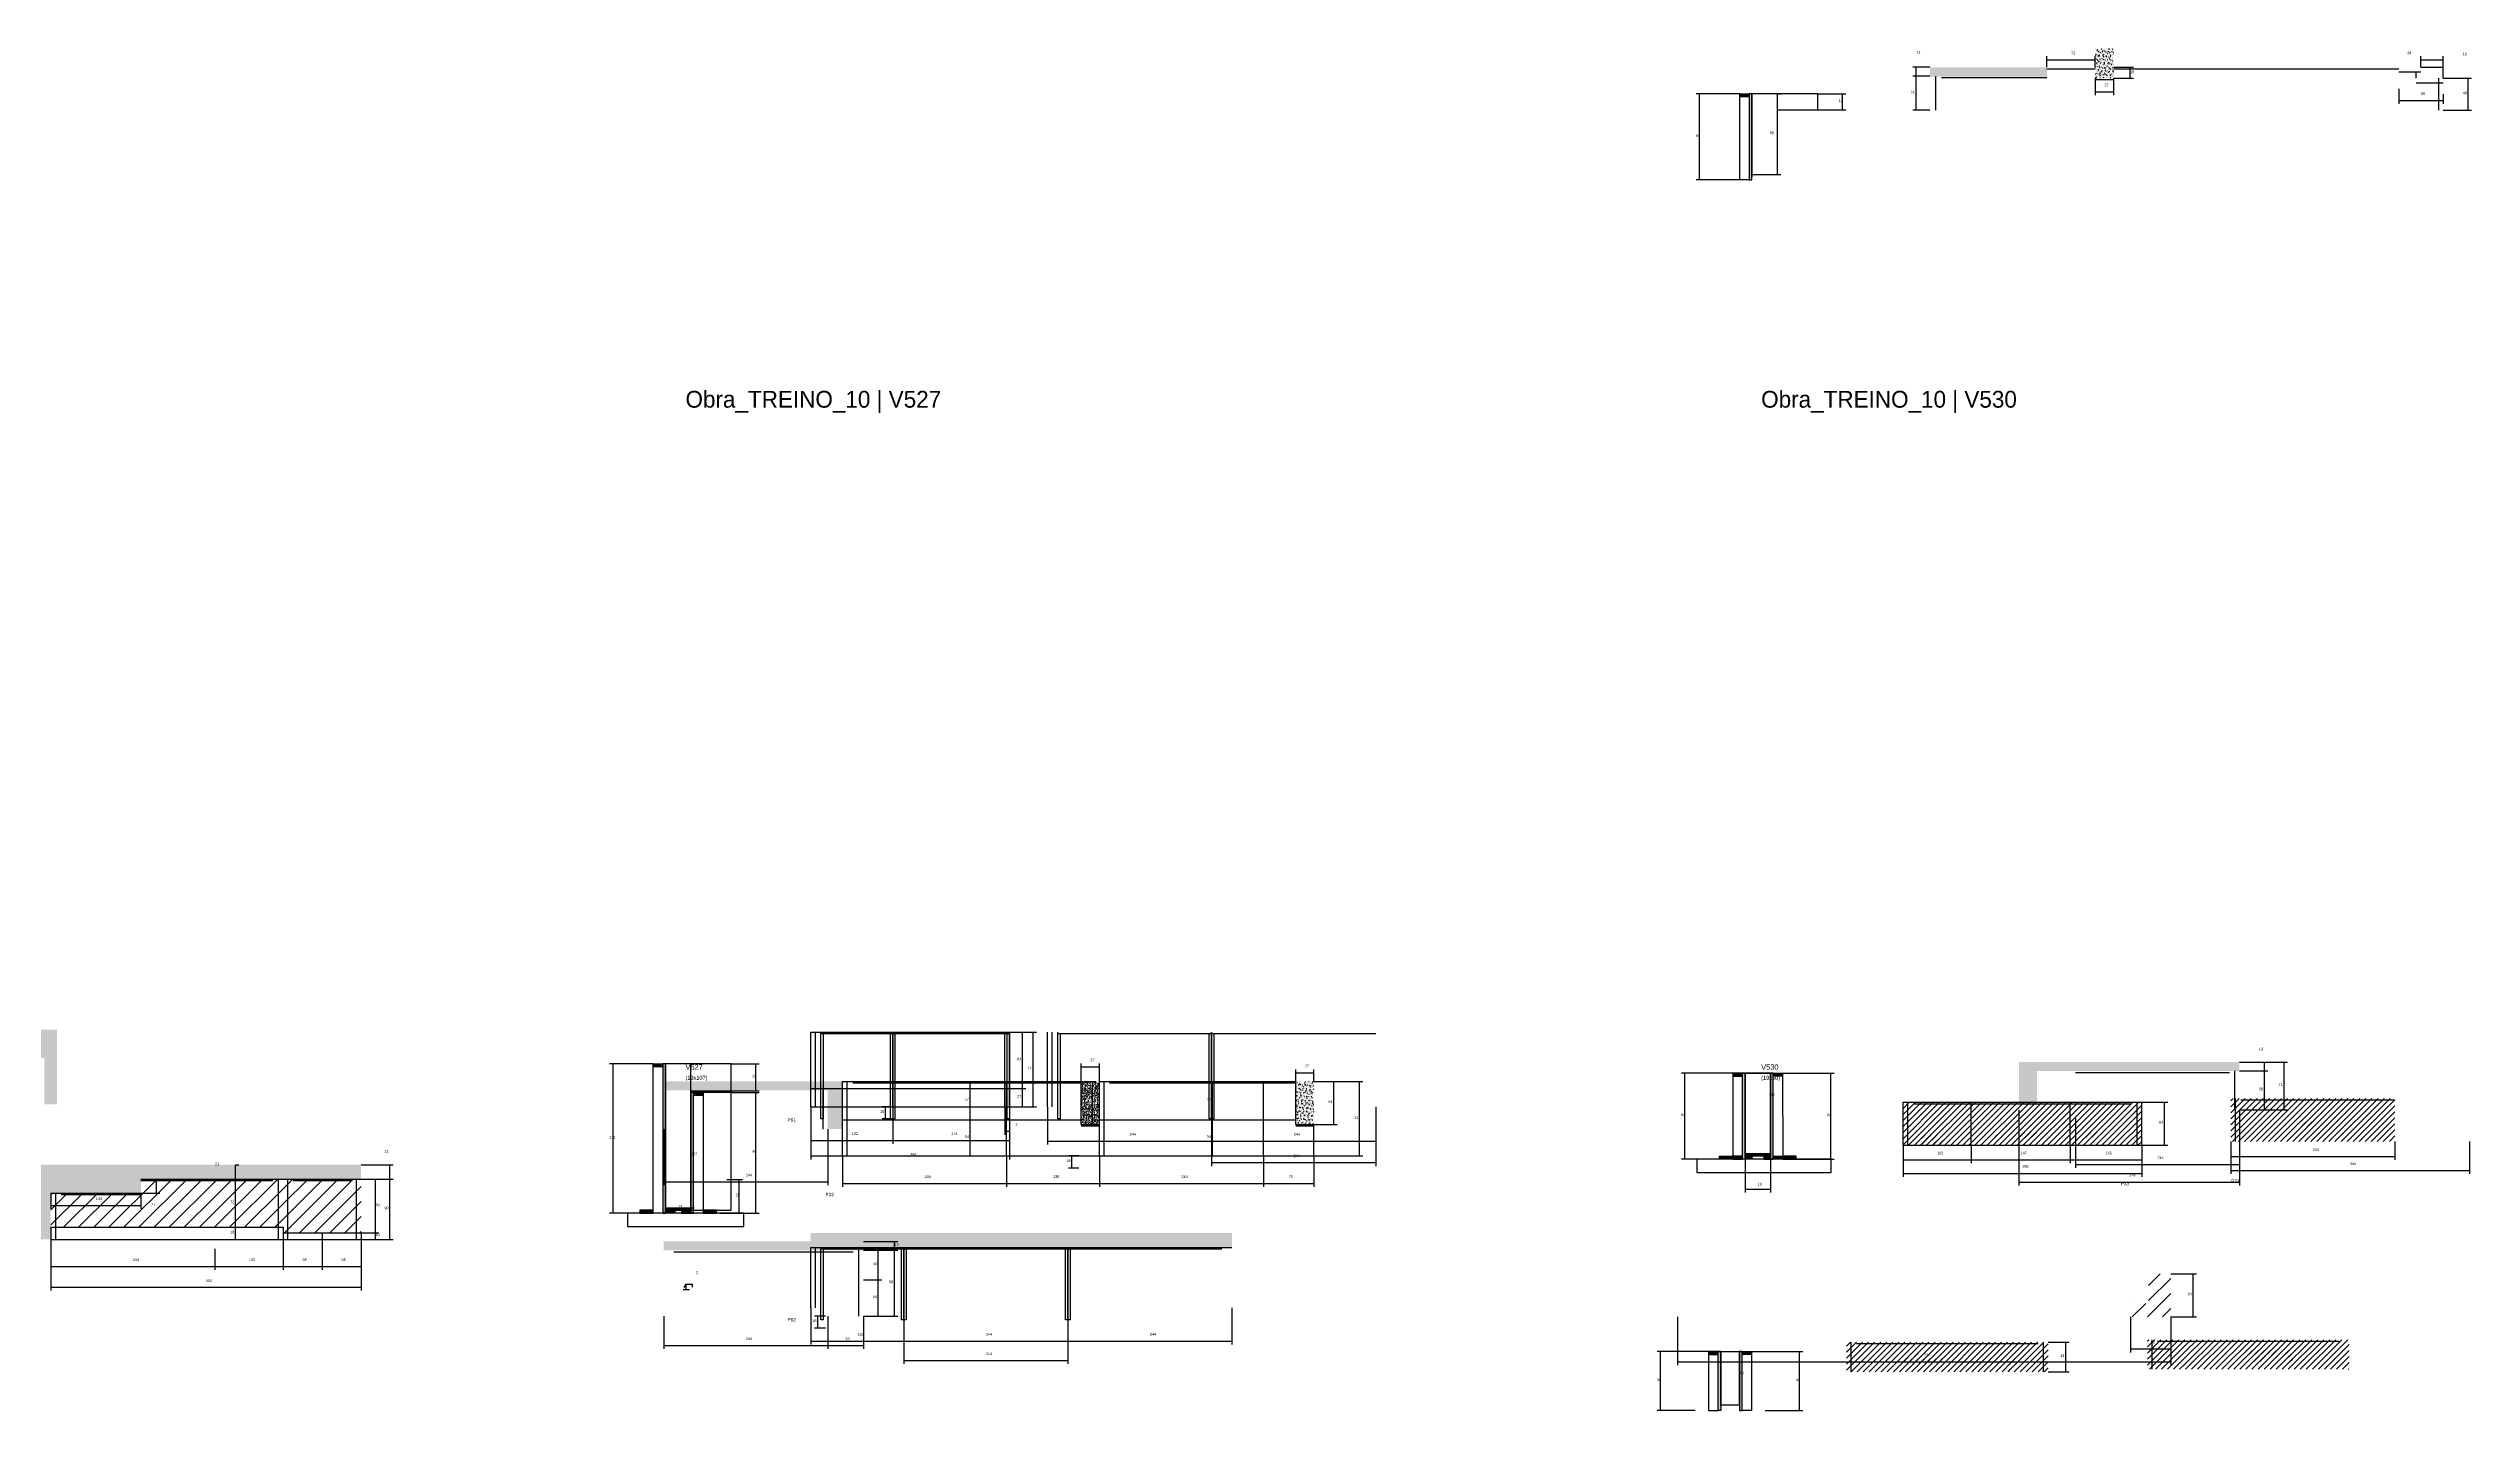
# Model space of a CAD drawing. Header units: metres. Extents: x -65046 to 21926, y -45195 to 1016.
# Drawn here: x 5452 to 9057, y -24702 to -22676 of the extents above; entities that cross this region are included whole.
import ezdxf

# ---------------------------------------------------------------- set-up
doc = ezdxf.new("R2010")
doc.units = ezdxf.units.M
for name, color, linetype in [('CONCRETO', 251, 'Continuous'), ('COTA', 241, 'Continuous'), ('Hachura', 253, 'Continuous'), ('LABEL_ID', 3, 'Continuous'), ('Madeira', 126, 'Continuous'), ('NOMENCLATURA', 7, 'Continuous'), ('Painéis', 200, 'Continuous'), ('SARR_2.2x7', 40, 'Continuous'), ('SARR_3.5x7', 81, 'Continuous'), ('Texto Seção', 7, 'Continuous')]:
    doc.layers.add(name, color=color, linetype=linetype)

msp = doc.modelspace()

# ---------------------------------------------------------------- hatches: boundary and pattern name
at = {"layer": 'COTA'}
h = msp.add_hatch(dxfattribs=at)
h.set_pattern_fill('AR-CONC', scale=0.03)
h.paths.add_polyline_path([(8425, -22703.6), (8251, -22703.6), (8251, -22717.6), (8425, -22717.6)])
h = msp.add_hatch(dxfattribs=at)
h.set_pattern_fill('AR-CONC', scale=0.03)
h.paths.add_polyline_path([(8524, -22675.6), (8497, -22675.6), (8497, -22675.6), (8497, -22703.6), (8497, -22703.6), (8497, -22719.6), (8497, -22719.6), (8524, -22719.6), (8524, -22719.6), (8524, -22703.6), (8524, -22703.6), (8524, -22675.6)])
h = msp.add_hatch(dxfattribs=at)
h.set_pattern_fill('AR-CONC', scale=0.03)
h.paths.add_polyline_path([(5465.4, -24135.4), (4726.4, -24135.4), (4726.4, -24135.4), (4726.4, -24156.6), (4726.4, -24156.6), (5312.4, -24156.6), (5312.4, -24156.6), (5312.4, -24177.4), (5312.4, -24177.4), (5446.4, -24177.4), (5446.4, -24177.4), (5446.4, -24246.4), (5446.4, -24246.4), (5465.4, -24246.4), (5465.4, -24246.4), (5465.4, -24135.4)])
h = msp.add_hatch(dxfattribs=at)
h.set_pattern_fill('AR-CONC', scale=0.03)
h.paths.add_polyline_path([(8410.4, -24196.8), (8711.4, -24196.8), (8711.4, -24183.6), (8383.4, -24183.6), (8383.4, -24247.6), (8410.4, -24247.6)])
h = msp.add_hatch(dxfattribs=at)
h.set_pattern_fill('AR-CONC', scale=0.03)
h.paths.add_polyline_path([(6633.7, -24212.3), (6367.6, -24212.3), (6367.6, -24225.5), (6611.6, -24225.5), (6611.6, -24283.3), (6633.7, -24283.3)])
h = msp.add_hatch(dxfattribs=at)
h.set_pattern_fill('AR-CONC', scale=0.03)
h.paths.add_polyline_path([(6988.7, -24276.3), (7015.7, -24276.3), (7015.7, -24212.3), (6988.7, -24212.3)])
h = msp.add_hatch(dxfattribs=at)
h.set_pattern_fill('AR-CONC', scale=0.03)
h.paths.add_polyline_path([(7010.9, -24241.9), (6990.3, -24241.9), (6990.3, -24241.9), (6990.3, -24219.5), (6990.3, -24219.5), (7010.9, -24219.5), (7010.9, -24219.5), (7010.9, -24241.9)])
h = msp.add_hatch(dxfattribs=at)
h.set_pattern_fill('AR-CONC', scale=0.03)
h.paths.add_polyline_path([(7334.7, -24212.3), (7307.7, -24212.3), (7307.7, -24276.3), (7334.7, -24276.3)])
h = msp.add_hatch(dxfattribs=at)
h.set_pattern_fill('AR-CONC', scale=0.03)
h.paths.add_polyline_path([(5455.9, -24378.4), (5589.9, -24378.4), (5589.9, -24357.6), (5801.4, -24357.6), (5917.4, -24357.6), (5917.4, -24336.4), (5801.4, -24336.4), (4845.3, -24336.4), (4711.3, -24336.4), (4711.3, -24378.4), (4845.3, -24378.4), (4845.3, -24357.6), (5199.3, -24357.6), (5199.3, -24357.6), (5287.3, -24357.6), (5287.3, -24378.4), (5421.3, -24378.4), (5421.3, -24447.4), (5455.9, -24447.4)])
h = msp.add_hatch(dxfattribs=at)
h.set_pattern_fill('AR-CONC', scale=0.03)
h.paths.add_polyline_path([(6367.6, -24450.4), (6367.6, -24463.6), (6664.6, -24463.6), (6664.6, -24450.4)])
h = msp.add_hatch(dxfattribs=at)
h.set_pattern_fill('AR-CONC', scale=0.03)
h.paths.add_polyline_path([(7212.7, -24459.3), (7212.7, -24438.1), (6586.4, -24438.1), (6586.4, -24459.3)])
at = {"layer": 'Hachura'}
h = msp.add_hatch(dxfattribs=at)
h.set_pattern_fill('ANSI31', scale=0.5)
h.paths.add_polyline_path([(7968.2, -22747.5), (7968.2, -22743.1), (7968.2, -22743.1), (7982.2, -22743.1), (7982.2, -22743.1), (7982.2, -22747.5), (7982.2, -22747.5), (7968.2, -22747.5)])
h = msp.add_hatch(color=8, dxfattribs=at)
h.dxf.hatch_style = 1
h.paths.add_polyline_path([(7986.2, -22743.1), (7982.2, -22743.1), (7982.2, -22743.1), (7982.2, -22871.1), (7982.2, -22871.1), (7986.2, -22871.1), (7986.2, -22871.1), (7986.2, -22743.1)])
h = msp.add_hatch(dxfattribs=at)
h.set_pattern_fill('ANSI31', scale=0.5)
h.paths.add_polyline_path([(6352.1, -24190.8), (6352.1, -24186.4), (6352.1, -24186.4), (6366.1, -24186.4), (6366.1, -24186.4), (6366.1, -24190.8), (6366.1, -24190.8), (6352.1, -24190.8)])
h = msp.add_hatch(color=8, dxfattribs=at)
h.dxf.hatch_style = 1
h.paths.add_polyline_path([(6370.1, -24186.4), (6366.1, -24186.4), (6366.1, -24186.4), (6366.1, -24408.4), (6366.1, -24408.4), (6370.1, -24408.4), (6370.1, -24408.4), (6370.1, -24186.4)])
h = msp.add_hatch(dxfattribs=at)
h.set_pattern_fill('ANSI31', scale=0.5)
h.paths.add_polyline_path([(7972, -24204.4), (7972, -24200), (7972, -24200), (7958, -24200), (7958, -24200), (7958, -24204.4), (7958, -24204.4), (7972, -24204.4)])
h = msp.add_hatch(color=8, dxfattribs=at)
h.dxf.hatch_style = 1
h.paths.add_polyline_path([(7972, -24200), (7976, -24200), (7976, -24200), (7976, -24328), (7976, -24328), (7972, -24328), (7972, -24328), (7972, -24200)])
h = msp.add_hatch(color=8, dxfattribs=at)
h.dxf.hatch_style = 1
h.paths.add_polyline_path([(8017.9, -24200), (8013.9, -24200), (8013.9, -24200), (8014, -24328), (8014, -24328), (8018, -24328), (8018, -24328), (8017.9, -24200)])
h = msp.add_hatch(dxfattribs=at)
h.set_pattern_fill('ANSI31', scale=0.5)
h.paths.add_polyline_path([(8017.9, -24204.4), (8017.9, -24200), (8017.9, -24200), (8031.9, -24200), (8031.9, -24200), (8031.9, -24204.4), (8031.9, -24204.4), (8017.9, -24204.4)])
h = msp.add_hatch(color=8, dxfattribs=at)
h.dxf.hatch_style = 1
h.paths.add_polyline_path([(6408.1, -24228.8), (6408.1, -24226.4), (6408.1, -24226.4), (6468.1, -24226.4), (6468.1, -24226.4), (6468.1, -24228.8), (6468.1, -24228.8), (6408.1, -24228.8)])
h = msp.add_hatch(color=8, dxfattribs=at)
h.dxf.hatch_style = 1
h.paths.add_polyline_path([(6412.1, -24228.8), (6408.1, -24228.8), (6408.1, -24228.8), (6408.1, -24408.4), (6408.1, -24408.4), (6412.1, -24408.4), (6412.1, -24408.4), (6412.1, -24228.8)])
h = msp.add_hatch(dxfattribs=at)
h.set_pattern_fill('ANSI31', scale=0.5)
h.paths.add_polyline_path([(6412.1, -24233.2), (6412.1, -24228.8), (6412.1, -24228.8), (6426.1, -24228.8), (6426.1, -24228.8), (6426.1, -24233.2), (6426.1, -24233.2), (6412.1, -24233.2)])
h = msp.add_hatch(dxfattribs=at)
h.set_pattern_fill('ANSI31', scale=2)
h.paths.add_polyline_path([(8211, -24243.3), (8211, -24307.3), (8312.5, -24307.3), (8312.5, -24243.3)])
h = msp.add_hatch(dxfattribs=at)
h.set_pattern_fill('ANSI31', scale=2)
h.paths.add_polyline_path([(8339.5, -24243.3), (8312.5, -24243.3), (8312.5, -24307.3), (8459.5, -24307.3), (8459.5, -24243.3), (8432.5, -24243.3), (8407, -24243.3)])
h = msp.add_hatch(dxfattribs=at)
h.set_pattern_fill('ANSI31', scale=2)
h.paths.add_polyline_path([(8566, -24243.3), (8459.5, -24243.3), (8459.5, -24307.3), (8566, -24307.3)])
h = msp.add_hatch(dxfattribs=at)
h.set_pattern_fill('ANSI31', scale=2)
h.paths.add_polyline_path([(8942.4, -24237.6), (8698.4, -24237.6), (8698.4, -24301.6), (8942.4, -24301.6)])
h = msp.add_hatch(dxfattribs=at)
h.set_pattern_fill('ANSI31', scale=2)
h.paths.add_polyline_path([(8348.7, -24303.9), (8348.7, -24287.7), (8348.7, -24287.7), (8416.7, -24287.7), (8416.7, -24287.7), (8416.7, -24303.9), (8416.7, -24303.9), (8348.7, -24303.9)])
h = msp.add_hatch(dxfattribs=at)
h.set_pattern_fill('ANSI31', scale=2)
h.paths.add_polyline_path([(8468.8, -24303.8), (8536.5, -24303.8), (8536.5, -24303.8), (8542, -24287.8), (8542, -24287.8), (8474.3, -24287.8), (8474.3, -24287.8), (8468.8, -24303.8)])
h = msp.add_hatch(dxfattribs=at)
h.set_pattern_fill('ANSI31', scale=2)
h.paths.add_polyline_path([(8794.1, -24279.9), (8794.1, -24263.8), (8794.1, -24263.8), (8862.6, -24263.8), (8862.6, -24263.8), (8862.6, -24279.9), (8862.6, -24279.9), (8794.1, -24279.9)])
h = msp.add_hatch(dxfattribs=at)
h.set_pattern_fill('ANSI31', scale=0.5)
h.paths.add_polyline_path([(7938, -24328), (7938, -24323.6), (7938, -24323.6), (7958, -24323.6), (7958, -24323.6), (7958, -24328), (7958, -24328), (7938, -24328)])
h = msp.add_hatch(dxfattribs=at)
h.set_pattern_fill('ANSI31', scale=0.5)
h.paths.add_polyline_path([(7972, -24328), (7972, -24323.6), (7972, -24323.6), (7958, -24323.6), (7958, -24323.6), (7958, -24328), (7958, -24328), (7972, -24328)])
h = msp.add_hatch(color=8, dxfattribs=at)
h.dxf.hatch_style = 1
h.paths.add_polyline_path([(7976, -24323.6), (7976, -24320), (7976, -24320), (8014, -24320), (8014, -24320), (8014, -24323.6), (8014, -24323.6), (7976, -24323.6)])
h = msp.add_hatch(dxfattribs=at)
h.set_pattern_fill('ANSI31', scale=0.5)
h.paths.add_polyline_path([(7976, -24328), (7976, -24323.6), (7976, -24323.6), (7986, -24323.6), (7986, -24323.6), (7986, -24328), (7986, -24328), (7976, -24328)])
h = msp.add_hatch(dxfattribs=at)
h.set_pattern_fill('ANSI31', scale=0.5)
h.paths.add_polyline_path([(8014, -24328), (8014, -24323.6), (8014, -24323.6), (8004, -24323.6), (8004, -24323.6), (8004, -24328), (8004, -24328), (8014, -24328)])
h = msp.add_hatch(dxfattribs=at)
h.set_pattern_fill('ANSI31', scale=0.5)
h.paths.add_polyline_path([(8018, -24328), (8018, -24323.6), (8018, -24323.6), (8032, -24323.6), (8032, -24323.6), (8032, -24328), (8032, -24328), (8018, -24328)])
h = msp.add_hatch(dxfattribs=at)
h.set_pattern_fill('ANSI31', scale=0.5)
h.paths.add_polyline_path([(8052, -24328), (8052, -24323.6), (8052, -24323.6), (8032, -24323.6), (8032, -24323.6), (8032, -24328), (8032, -24328), (8052, -24328)])
h = msp.add_hatch(dxfattribs=at)
h.set_pattern_fill('ANSI31', scale=2)
h.paths.add_polyline_path([(8238.4, -24308.4), (8238.4, -24292.2), (8238.4, -24292.2), (8306.5, -24292.2), (8306.5, -24292.2), (8306.5, -24308.4), (8306.5, -24308.4), (8238.4, -24308.4)])
h = msp.add_hatch(dxfattribs=at)
h.set_pattern_fill('ANSI31', scale=5)
h.paths.add_polyline_path([(5699.9, -24357.6), (5589.9, -24357.6), (5589.9, -24378.4), (5455.9, -24378.4), (5455.9, -24429.4), (5699.9, -24429.4)])
h = msp.add_hatch(dxfattribs=at)
h.set_pattern_fill('ANSI31', scale=5)
h.paths.add_polyline_path([(5801.4, -24429.4), (5801.4, -24357.6), (5699.9, -24357.6), (5699.9, -24429.4)])
h = msp.add_hatch(dxfattribs=at)
h.set_pattern_fill('ANSI31', scale=5)
h.paths.add_polyline_path([(5859.4, -24357.6), (5801.4, -24357.6), (5801.4, -24437.4), (5859.4, -24437.4)])
h = msp.add_hatch(dxfattribs=at)
h.set_pattern_fill('ANSI31', scale=5)
h.paths.add_polyline_path([(5917.4, -24437.4), (5917.4, -24357.6), (5859.4, -24357.6), (5859.4, -24437.4)])
h = msp.add_hatch(dxfattribs=at)
h.set_pattern_fill('ANSI31', scale=0.5)
h.paths.add_polyline_path([(6352.1, -24408.4), (6352.1, -24404), (6352.1, -24404), (6332.1, -24404), (6332.1, -24404), (6332.1, -24408.4), (6332.1, -24408.4), (6352.1, -24408.4)])
h = msp.add_hatch(color=8, dxfattribs=at)
h.dxf.hatch_style = 1
h.paths.add_polyline_path([(6370.1, -24404), (6370.1, -24400.4), (6370.1, -24400.4), (6408.1, -24400.4), (6408.1, -24400.4), (6408.1, -24404), (6408.1, -24404), (6370.1, -24404)])
h = msp.add_hatch(dxfattribs=at)
h.set_pattern_fill('ANSI31', scale=0.5)
h.paths.add_polyline_path([(6370.1, -24408.4), (6370.1, -24404), (6370.1, -24404), (6384.1, -24404), (6384.1, -24404), (6384.1, -24408.4), (6384.1, -24408.4), (6370.1, -24408.4)])
h = msp.add_hatch(dxfattribs=at)
h.set_pattern_fill('ANSI31', scale=0.5)
h.paths.add_polyline_path([(6408.1, -24408.4), (6408.1, -24404), (6408.1, -24404), (6394.1, -24404), (6394.1, -24404), (6394.1, -24408.4), (6394.1, -24408.4), (6408.1, -24408.4)])
h = msp.add_hatch(dxfattribs=at)
h.set_pattern_fill('ANSI31', scale=0.5)
h.paths.add_polyline_path([(6446.1, -24408.4), (6446.1, -24404), (6446.1, -24404), (6426.1, -24404), (6426.1, -24404), (6426.1, -24408.4), (6426.1, -24408.4), (6446.1, -24408.4)])
h = msp.add_hatch(dxfattribs=at)
h.set_pattern_fill('ANSI31', scale=5)
h.paths.add_polyline_path([(8609.3, -24562.7), (8609.3, -24498.7), (8576.3, -24498.7), (8576.3, -24542.7), (8549.3, -24542.7), (8549.3, -24562.7)])
h = msp.add_hatch(dxfattribs=at)
h.set_pattern_fill('ANSI31', scale=0.5)
h.paths.add_polyline_path([(7935.8, -24618.4), (7935.8, -24614), (7935.8, -24614), (7921.8, -24614), (7921.8, -24614), (7921.8, -24618.4), (7921.8, -24618.4), (7935.8, -24618.4)])
h = msp.add_hatch(color=8, dxfattribs=at)
h.dxf.hatch_style = 1
h.paths.add_polyline_path([(7935.8, -24614), (7939.8, -24614), (7939.8, -24614), (7939.8, -24702), (7939.8, -24702), (7935.8, -24702), (7935.8, -24702), (7935.8, -24614)])
h = msp.add_hatch(color=8, dxfattribs=at)
h.dxf.hatch_style = 1
h.paths.add_polyline_path([(7971.7, -24614), (7967.7, -24614), (7967.7, -24614), (7967.8, -24702), (7967.8, -24702), (7971.8, -24702), (7971.8, -24702), (7971.7, -24614)])
h = msp.add_hatch(dxfattribs=at)
h.set_pattern_fill('ANSI31', scale=0.5)
h.paths.add_polyline_path([(7971.7, -24618.4), (7971.7, -24614), (7971.7, -24614), (7985.7, -24614), (7985.7, -24614), (7985.7, -24618.4), (7985.7, -24618.4), (7971.7, -24618.4)])
h = msp.add_hatch(dxfattribs=at)
h.set_pattern_fill('ANSI31', scale=2)
h.paths.add_polyline_path([(8370.8, -24644.2), (8370.8, -24600.2), (8126.8, -24600.2), (8126.8, -24644.2)])
h = msp.add_hatch(dxfattribs=at)
h.set_pattern_fill('ANSI31', scale=2)
h.paths.add_polyline_path([(8426.8, -24644.2), (8426.8, -24600.2), (8370.8, -24600.2), (8370.8, -24644.2)])
h = msp.add_hatch(dxfattribs=at)
h.set_pattern_fill('ANSI31', scale=2)
h.paths.add_polyline_path([(8574.6, -24596.6), (8574.6, -24640.6), (8630.6, -24640.6), (8630.6, -24596.6)])
h = msp.add_hatch(dxfattribs=at)
h.set_pattern_fill('ANSI31', scale=2)
h.paths.add_polyline_path([(8874.6, -24640.6), (8874.6, -24596.6), (8630.6, -24596.6), (8630.6, -24640.6)])
h = msp.add_hatch(dxfattribs=at)
h.set_pattern_fill('ANSI31', scale=2)
h.paths.add_polyline_path([(8721.6, -24629.1), (8721.6, -24612.9), (8721.6, -24612.9), (8790.1, -24612.9), (8790.1, -24612.9), (8790.1, -24629.1), (8790.1, -24629.1), (8721.6, -24629.1)])
h = msp.add_hatch(dxfattribs=at)
h.set_pattern_fill('ANSI31', scale=2)
h.paths.add_polyline_path([(8211.2, -24632.7), (8211.2, -24616.5), (8211.2, -24616.5), (8279.8, -24616.5), (8279.8, -24616.5), (8279.8, -24632.7), (8279.8, -24632.7), (8211.2, -24632.7)])

# ---------------------------------------------------------------- linework, layer by layer
at = {"layer": 'CONCRETO'}
for points in [[(8024.2, -22767.1), (8084.2, -22767.1), (8084.2, -22743.1), (8024.2, -22743.1), (8024.2, -22743.1), (7986.2, -22743.1), (7986.2, -22866.7), (7986.2, -22866.7), (7986.2, -22863.1), (8024.2, -22863.1)], [(6408.1, -24226.4), (6468.1, -24226.4), (6468.1, -24186.4), (6408.1, -24186.4), (6408.1, -24186.4), (6370.1, -24186.4), (6370.1, -24404), (6370.1, -24404), (6370.1, -24400.4), (6408.1, -24400.4)], [(6370.1, -24404), (6468.1, -24404), (6468.1, -24186.4), (6370.1, -24186.4)], [(7976, -24200), (7976, -24200), (7976, -24200), (7976, -24200), (8014, -24200), (8014, -24200), (8014, -24200), (8014, -24320), (7976, -24320), (7976, -24200)], [(7976, -24320), (8014, -24320), (8014, -24200), (7976, -24200)], [(7939.8, -24614), (7967.8, -24614), (7967.8, -24694), (7939.8, -24694), (7939.8, -24614)]]:
    msp.add_lwpolyline(points, close=True, dxfattribs=at)
at = {"layer": 'COTA'}
for p, q in [((8251, -22703.6), (8225.6, -22703.6)), ((8230.6, -22716.8), (8230.6, -22703.6)), ((8425, -22703.6), (8425, -22687.3)), ((8425, -22692.3), (8497, -22692.3)), ((8497, -22703.6), (8497, -22687.3)), ((8524, -22703.6), (8553.8, -22703.6)), ((8548.8, -22719.6), (8548.8, -22703.6)), ((8981, -22703.6), (8981, -22687.3)), ((8981, -22692.3), (9014.5, -22692.3)), ((8981, -22703.6), (8981, -22698.6)), ((8981, -22703.6), (9014.5, -22703.6)), ((9014.5, -22719.8), (9014.5, -22687.3)), ((9014.5, -22719.8), (9014.5, -22698.6)), ((8251, -22716.8), (8225.6, -22716.8)), ((8251, -22716.8), (8225.6, -22716.8)), ((8230.6, -22767.6), (8230.6, -22716.8)), ((8497, -22719.6), (8497, -22745)), ((8497, -22740), (8524, -22740)), ((8524, -22719.6), (8524, -22745)), ((8524, -22719.6), (8553.8, -22719.6)), ((8948.5, -22735.6), (8948.5, -22758)), ((9014.5, -22719.8), (9056.6, -22719.8)), ((9051.6, -22767.6), (9051.6, -22719.8)), ((7968.2, -22743.1), (7903.2, -22743.1)), ((7908.2, -22871.1), (7908.2, -22743.1)), ((8024.2, -22863.1), (8024.2, -22743.1)), ((8024.2, -22743.1), (8029.2, -22743.1)), ((8084.2, -22743.1), (8125.9, -22743.1)), ((8084.2, -22767.1), (8125.9, -22767.1)), ((8120.9, -22767.1), (8120.9, -22743.1)), ((8251, -22767.6), (8225.6, -22767.6)), ((8948.5, -22753), (9014.5, -22753)), ((9014.5, -22743.7), (9014.5, -22758)), ((9014.5, -22767.6), (9056.6, -22767.6)), ((7968.2, -22871.1), (7903.2, -22871.1)), ((8024.2, -22863.1), (8029.2, -22863.1)), ((6881.9, -24139.1), (6921.9, -24139.1)), ((6881.9, -24139.1), (6906.3, -24139.1)), ((6901.3, -24223.1), (6901.3, -24139.1)), ((6916.9, -24250.1), (6916.9, -24139.1)), ((6352.1, -24186.4), (6287.2, -24186.4)), ((6292.2, -24408.4), (6292.2, -24186.4)), ((6408.1, -24400.4), (6408.1, -24186.4)), ((6408.1, -24186.4), (6413.1, -24186.4)), ((6468.1, -24186.4), (6509.8, -24186.4)), ((6504.8, -24226.4), (6504.8, -24186.4)), ((6808.3, -24212.3), (6828.3, -24212.3)), ((6823.3, -24269.3), (6823.3, -24212.3)), ((6988.7, -24212.3), (6988.7, -24185.5)), ((6988.7, -24190.5), (7015.7, -24190.5)), ((6988.7, -24212.3), (7010.4, -24212.3)), ((7005.4, -24276.3), (7005.4, -24212.3)), ((7015.7, -24212.3), (7015.7, -24185.5)), ((7161.7, -24212.3), (7188.9, -24212.3)), ((7183.9, -24269.3), (7183.9, -24212.3)), ((7307.7, -24212.3), (7307.7, -24194.6)), ((7307.7, -24199.6), (7334.7, -24199.6)), ((7334.7, -24212.3), (7334.7, -24194.6)), ((7334.7, -24212.3), (7407.4, -24212.3)), ((7334.7, -24212.3), (7369.3, -24212.3)), ((7364.3, -24276.3), (7364.3, -24212.3)), ((7402.4, -24323.3), (7402.4, -24212.3)), ((7976, -24200), (7881.3, -24200)), ((7886.3, -24328), (7886.3, -24200)), ((8013.9, -24320), (8013.9, -24200)), ((8013.9, -24200), (8018.9, -24200)), ((8031.9, -24200), (8108.4, -24200)), ((8103.4, -24328), (8103.4, -24200)), ((6468.1, -24226.4), (6509.8, -24226.4)), ((6468.1, -24228.8), (6509.8, -24228.8)), ((6504.8, -24408.4), (6504.8, -24228.8)), ((6586.4, -24250.1), (6586.4, -24328.3)), ((6586.4, -24250.1), (6586.4, -24305.1)), ((6704.9, -24250.1), (6692.4, -24250.1)), ((6697.4, -24268.1), (6697.4, -24250.1)), ((6708.4, -24250.1), (6708.4, -24305.1)), ((6708.4, -24250.1), (6708.4, -24305.1)), ((6874.9, -24250.1), (6874.9, -24291.6)), ((6881.9, -24223.1), (6906.3, -24223.1)), ((6881.9, -24223.1), (6906.3, -24223.1)), ((6881.9, -24250.1), (6921.9, -24250.1)), ((6881.9, -24250.1), (6881.9, -24328.3)), ((6881.9, -24250.1), (6881.9, -24305.1)), ((6881.9, -24250.1), (6881.9, -24291.6)), ((6881.9, -24250.1), (6906.3, -24250.1)), ((6901.3, -24250.1), (6901.3, -24223.1)), ((6938.6, -24250.1), (6938.6, -24306.1)), ((7182.6, -24250.1), (7182.6, -24306.1)), ((7182.6, -24250.1), (7182.6, -24306.1)), ((7182.6, -24250.1), (7182.6, -24338.2)), ((7426.6, -24250.1), (7426.6, -24306.1)), ((7426.6, -24250.1), (7426.6, -24338.2)), ((8383.4, -24254.6), (8383.4, -24367)), ((8566, -24243.3), (8605, -24243.3)), ((8600, -24307.3), (8600, -24243.3)), ((8711.4, -24254.6), (8711.4, -24367)), ((8711.4, -24254.6), (8711.4, -24341.1)), ((6367.6, -24283.3), (6367.6, -24366.5)), ((6611.6, -24283.3), (6611.6, -24366.5)), ((6704.9, -24268.1), (6692.4, -24268.1)), ((6811.2, -24269.3), (6828.3, -24269.3)), ((6811.2, -24269.3), (6828.3, -24269.3)), ((6823.3, -24323.3), (6823.3, -24269.3)), ((6874.9, -24286.6), (6881.9, -24286.6)), ((6988.7, -24276.3), (7010.4, -24276.3)), ((7161.7, -24269.3), (7188.9, -24269.3)), ((7168.9, -24269.3), (7188.9, -24269.3)), ((7183.9, -24323.3), (7183.9, -24269.3)), ((7334.7, -24276.3), (7369.3, -24276.3)), ((8467.4, -24267.6), (8467.4, -24341.1)), ((6586.4, -24300.1), (6708.4, -24300.1)), ((6586.4, -24323.3), (6881.9, -24323.3)), ((6633.7, -24323.3), (6633.7, -24369)), ((6708.4, -24300.1), (6881.9, -24300.1)), ((6811.2, -24323.3), (6828.3, -24323.3)), ((6877.7, -24323.3), (6877.7, -24369)), ((6877.7, -24323.3), (6877.7, -24369)), ((6938.6, -24301.1), (7182.6, -24301.1)), ((6985.2, -24323.3), (6969.7, -24323.3)), ((6974.7, -24341.3), (6974.7, -24323.3)), ((7015.7, -24323.3), (7015.7, -24369)), ((7015.7, -24323.3), (7015.7, -24369)), ((7161.7, -24323.3), (7188.9, -24323.3)), ((7182.6, -24301.1), (7426.6, -24301.1)), ((7259.7, -24323.3), (7259.7, -24369)), ((7259.7, -24323.3), (7259.7, -24369)), ((7334.7, -24323.3), (7334.7, -24369)), ((7334.7, -24323.3), (7407.4, -24323.3)), ((7976, -24323.6), (7976, -24377.7)), ((8014, -24320), (8008.9, -24320)), ((8014, -24323.6), (8014, -24377.7)), ((8211, -24307.3), (8211, -24333.8)), ((8211, -24307.3), (8211, -24354.1)), ((8312.5, -24307.3), (8312.5, -24333.8)), ((8312.5, -24307.3), (8312.5, -24333.8)), ((8459.5, -24307.3), (8459.5, -24333.8)), ((8459.5, -24307.3), (8459.5, -24333.8)), ((8566, -24307.3), (8605, -24307.3)), ((8566, -24307.3), (8566, -24333.8)), ((8566, -24307.3), (8566, -24354.1)), ((8698.4, -24301.6), (8698.4, -24328.9)), ((8698.4, -24301.6), (8698.4, -24349.7)), ((8698.4, -24323.9), (8942.4, -24323.9)), ((8942.4, -24301.6), (8942.4, -24328.9)), ((9053.4, -24301.6), (9053.4, -24349.7)), ((5589.9, -24357.6), (5618.2, -24357.6)), ((5613.2, -24378.4), (5613.2, -24357.6)), ((5730.8, -24357.6), (5730.8, -24336.4)), ((5730.8, -24336.4), (5735.8, -24336.4)), ((5730.8, -24429.4), (5730.8, -24357.6)), ((5730.8, -24357.6), (5735.8, -24357.6)), ((5730.8, -24357.6), (5735.8, -24357.6)), ((5917.4, -24336.4), (5965.4, -24336.4)), ((5917.4, -24357.6), (5944, -24357.6)), ((5917.4, -24357.6), (5965.4, -24357.6)), ((5917.4, -24357.6), (5965.4, -24357.6)), ((5939, -24437.4), (5939, -24357.6)), ((5960.4, -24357.6), (5960.4, -24336.4)), ((5960.4, -24447.4), (5960.4, -24357.6)), ((6367.6, -24361.5), (6611.6, -24361.5)), ((6461.4, -24358.4), (6485, -24358.4)), ((6480, -24408.4), (6480, -24358.4)), ((6633.7, -24364), (6877.7, -24364)), ((6877.7, -24364), (7015.7, -24364)), ((6985.2, -24341.3), (6969.7, -24341.3)), ((7015.7, -24364), (7259.7, -24364)), ((7182.6, -24333.2), (7426.6, -24333.2)), ((7259.7, -24364), (7334.7, -24364)), ((7938, -24328), (7881.3, -24328)), ((8052, -24328), (8108.4, -24328)), ((8211, -24328.8), (8312.5, -24328.8)), ((8211, -24349.1), (8566, -24349.1)), ((8312.5, -24328.8), (8459.5, -24328.8)), ((8383.4, -24362), (8711.4, -24362)), ((8459.5, -24328.8), (8566, -24328.8)), ((8467.4, -24336.1), (8711.4, -24336.1)), ((8698.4, -24344.7), (9053.4, -24344.7)), ((5455.9, -24378.4), (5455.9, -24402)), ((5455.9, -24397), (5589.9, -24397)), ((5589.9, -24378.4), (5589.9, -24402)), ((5589.9, -24378.4), (5618.2, -24378.4)), ((6370.1, -24408.4), (6370.1, -24395.4)), ((6408.1, -24408.4), (6408.1, -24395.4)), ((7976, -24372.7), (8014, -24372.7)), ((5455.9, -24429.4), (5455.9, -24492.6)), ((5699.9, -24429.4), (5735.8, -24429.4)), ((5699.9, -24429.4), (5735.8, -24429.4)), ((5730.8, -24447.4), (5730.8, -24429.4)), ((5801.4, -24429.4), (5801.4, -24492.6)), ((6352.1, -24408.4), (6287.2, -24408.4)), ((6370.1, -24400.4), (6408.1, -24400.4)), ((6408.1, -24400.4), (6413.1, -24400.4)), ((6450.5, -24408.4), (6509.8, -24408.4)), ((6461.4, -24408.4), (6485, -24408.4)), ((5455.9, -24447.4), (5455.9, -24523.2)), ((5699.9, -24447.4), (5735.8, -24447.4)), ((5699.9, -24461.4), (5699.9, -24492.6)), ((5699.9, -24461.4), (5699.9, -24492.6)), ((5801.4, -24437.4), (5801.4, -24492.5)), ((5859.4, -24437.4), (5859.4, -24492.5)), ((5859.4, -24437.4), (5859.4, -24492.5)), ((5917.4, -24437.4), (5944, -24437.4)), ((5917.4, -24437.4), (5917.4, -24492.5)), ((5917.4, -24437.4), (5944, -24437.4)), ((5917.4, -24447.4), (5944, -24447.4)), ((5917.4, -24447.4), (5965.4, -24447.4)), ((5917.4, -24447.4), (5917.4, -24523.2)), ((5939, -24447.4), (5939, -24437.4)), ((6664.6, -24450.4), (6716, -24450.4)), ((6664.6, -24463.6), (6716, -24463.6)), ((6664.6, -24463.6), (6716, -24463.6)), ((6664.6, -24463.6), (6691.8, -24463.6)), ((6686.8, -24507.4), (6686.8, -24463.6)), ((6711, -24463.6), (6711, -24450.4)), ((6711, -24561.4), (6711, -24463.6)), ((5455.9, -24487.6), (5699.9, -24487.6)), ((5699.9, -24487.6), (5801.4, -24487.6)), ((5801.4, -24487.5), (5859.4, -24487.5)), ((5859.4, -24487.5), (5917.4, -24487.5)), ((6664.6, -24507.4), (6691.8, -24507.4)), ((6664.6, -24507.4), (6691.8, -24507.4)), ((6686.8, -24561.4), (6686.8, -24507.4)), ((8609.3, -24498.7), (8647.5, -24498.7)), ((8642.5, -24562.7), (8642.5, -24498.7)), ((5455.9, -24518.2), (5917.4, -24518.2)), ((6396.4, -24522), (6406.1, -24522)), ((6401.1, -24522), (6401.1, -24514)), ((6401.1, -24514), (6406.1, -24514)), ((6367.6, -24561.4), (6367.6, -24610.1)), ((6586.4, -24549.1), (6586.4, -24603.7)), ((6608.1, -24561.4), (6591.8, -24561.4)), ((6608.1, -24579.4), (6591.8, -24579.4)), ((6596.8, -24579.4), (6596.8, -24561.4)), ((6611.6, -24561.4), (6611.6, -24610.1)), ((6611.6, -24561.4), (6611.6, -24610.1)), ((6664.6, -24561.4), (6664.6, -24610.1)), ((6664.6, -24561.4), (6716, -24561.4)), ((6664.6, -24561.4), (6691.8, -24561.4)), ((6724.7, -24549.1), (6724.7, -24603.7)), ((6724.7, -24549.1), (6724.7, -24603.7)), ((6724.7, -24549.1), (6724.7, -24632.4)), ((6968.7, -24549.1), (6968.7, -24603.7)), ((6968.7, -24549.1), (6968.7, -24603.7)), ((6968.7, -24549.1), (6968.7, -24632.4)), ((7212.7, -24549.1), (7212.7, -24603.7)), ((7875.3, -24562.7), (7875.3, -24634.5)), ((8549.3, -24562.7), (8549.3, -24615.4)), ((8609.3, -24562.7), (8647.5, -24562.7)), ((8609.3, -24562.7), (8609.3, -24634.5)), ((8609.3, -24562.7), (8609.3, -24615.4)), ((6367.6, -24605.1), (6611.6, -24605.1)), ((6586.4, -24598.7), (6724.7, -24598.7)), ((6611.6, -24605.1), (6664.6, -24605.1)), ((6724.7, -24598.7), (6968.7, -24598.7)), ((6968.7, -24598.7), (7212.7, -24598.7)), ((7939.8, -24614), (7845.1, -24614)), ((7850.1, -24702), (7850.1, -24614)), ((7967.7, -24694), (7967.7, -24614)), ((7967.7, -24614), (7972.7, -24614)), ((7985.7, -24614), (8062.2, -24614)), ((8057.2, -24702), (8057.2, -24614)), ((8426.8, -24600.2), (8458, -24600.2)), ((8453, -24644.2), (8453, -24600.2)), ((8549.3, -24610.4), (8609.3, -24610.4)), ((6724.7, -24627.4), (6968.7, -24627.4)), ((7875.3, -24629.5), (8609.3, -24629.5)), ((8426.8, -24644.2), (8458, -24644.2)), ((7901.8, -24702), (7845.1, -24702)), ((7967.8, -24694), (7962.7, -24694)), ((8005.8, -24702), (8062.2, -24702))]:
    msp.add_line(p, q, dxfattribs=at)
at = {"layer": 'Madeira'}
for points in [[(7968.2, -22747.5), (7968.2, -22743.1), (7982.2, -22743.1), (7982.2, -22747.5)], [(7968.2, -22743.1), (7982.2, -22743.1), (7982.2, -22871.1), (7968.2, -22871.1)], [(6352.1, -24190.8), (6352.1, -24186.4), (6366.1, -24186.4), (6366.1, -24190.8)], [(6352.1, -24186.4), (6366.1, -24186.4), (6366.1, -24408.4), (6352.1, -24408.4)], [(7972, -24204.4), (7972, -24200), (7958, -24200), (7958, -24204.4)], [(7972, -24200), (7958, -24200), (7958, -24328), (7972, -24328)], [(8017.9, -24204.4), (8017.9, -24200), (8031.9, -24200), (8031.9, -24204.4)], [(8017.9, -24200), (8031.9, -24200), (8032, -24328), (8018, -24328)], [(6412.1, -24233.2), (6412.1, -24228.8), (6426.1, -24228.8), (6426.1, -24233.2)], [(6412.1, -24228.8), (6426.1, -24228.8), (6426.1, -24408.4), (6412.1, -24408.4)], [(7938, -24328), (7938, -24323.6), (7958, -24323.6), (7958, -24328)], [(7972, -24328), (7972, -24323.6), (7958, -24323.6), (7958, -24328)], [(7976, -24328), (7976, -24323.6), (7986, -24323.6), (7986, -24328)], [(8014, -24328), (8014, -24323.6), (8004, -24323.6), (8004, -24328)], [(8018, -24328), (8018, -24323.6), (8032, -24323.6), (8032, -24328)], [(8052, -24328), (8052, -24323.6), (8032, -24323.6), (8032, -24328)], [(7904.5, -24348), (8104.1, -24348), (8104.1, -24328), (7904.5, -24328)], [(6313.8, -24428.4), (6486.7, -24428.4), (6486.7, -24408.4), (6313.8, -24408.4)], [(6352.1, -24408.4), (6352.1, -24404), (6332.1, -24404), (6332.1, -24408.4)], [(6370.1, -24408.4), (6370.1, -24404), (6384.1, -24404), (6384.1, -24408.4)], [(6408.1, -24408.4), (6408.1, -24404), (6394.1, -24404), (6394.1, -24408.4)], [(6446.1, -24408.4), (6446.1, -24404), (6426.1, -24404), (6426.1, -24408.4)], [(7935.8, -24618.4), (7935.8, -24614), (7921.8, -24614), (7921.8, -24618.4)], [(7935.8, -24614), (7921.8, -24614), (7921.8, -24702), (7935.8, -24702)], [(7971.7, -24618.4), (7971.7, -24614), (7985.7, -24614), (7985.7, -24618.4)], [(7971.7, -24614), (7985.7, -24614), (7985.8, -24702), (7971.8, -24702)]]:
    msp.add_lwpolyline(points, close=True, dxfattribs=at)
at = {"layer": 'Painéis'}
for p, q in [((6586.4, -24139.1), (6881.9, -24139.1)), ((6586.4, -24250.1), (6586.4, -24139.1)), ((6708.4, -24250.1), (6708.4, -24139.1)), ((6881.9, -24250.1), (6881.9, -24139.1)), ((6938.6, -24250.1), (6938.6, -24139.1)), ((7182.6, -24250.1), (7182.6, -24139.1)), ((6633.7, -24212.3), (6988.7, -24212.3)), ((6633.7, -24323.3), (6633.7, -24212.3)), ((6877.7, -24323.3), (6877.7, -24212.3)), ((6988.7, -24276.3), (6988.7, -24212.3)), ((7015.7, -24212.3), (7307.7, -24212.3)), ((7015.7, -24323.3), (7015.7, -24212.3)), ((7259.7, -24323.3), (7259.7, -24212.3)), ((7307.7, -24276.3), (7307.7, -24212.3)), ((7976, -24328), (7976, -24200)), ((8013.9, -24328), (8013.9, -24200)), ((6408.1, -24226.4), (6468.1, -24226.4)), ((6586.4, -24223.1), (6881.9, -24223.1)), ((6586.4, -24250.1), (6881.9, -24250.1)), ((8211, -24243.3), (8312.5, -24243.3)), ((8211, -24307.3), (8211, -24243.3)), ((8312.5, -24243.3), (8339.5, -24243.3)), ((8312.5, -24307.3), (8312.5, -24243.3)), ((8339.5, -24243.3), (8407, -24243.3)), ((8407, -24243.3), (8432.5, -24243.3)), ((8432.5, -24243.3), (8459.5, -24243.3)), ((8459.5, -24243.3), (8566, -24243.3)), ((8459.5, -24307.3), (8459.5, -24243.3)), ((8566, -24307.3), (8566, -24243.3)), ((6633.7, -24269.3), (6988.7, -24269.3)), ((6988.7, -24276.3), (7015.7, -24276.3)), ((7015.7, -24269.3), (7307.7, -24269.3)), ((7307.7, -24276.3), (7334.7, -24276.3)), ((7334.7, -24323.3), (7334.7, -24276.3)), ((6633.7, -24323.3), (7334.7, -24323.3)), ((7976, -24320), (8014, -24320)), ((7976, -24323.6), (7976, -24320)), ((8014, -24323.6), (8014, -24320)), ((8211, -24307.3), (8566, -24307.3)), ((5589.9, -24357.6), (5801.4, -24357.6)), ((5801.4, -24357.6), (5917.4, -24357.6)), ((5455.9, -24378.4), (5589.9, -24378.4)), ((5455.9, -24429.4), (5801.4, -24429.4)), ((6370.1, -24400.4), (6408.1, -24400.4)), ((5455.9, -24447.4), (5801.4, -24447.4)), ((5801.4, -24437.4), (5917.4, -24437.4)), ((5801.4, -24447.4), (5917.4, -24447.4)), ((6586.4, -24459.3), (7212.7, -24459.3)), ((6586.4, -24549.1), (6586.4, -24459.3)), ((6724.7, -24549.1), (6724.7, -24459.3)), ((6968.7, -24549.1), (6968.7, -24459.3))]:
    msp.add_line(p, q, dxfattribs=at)
for points in [[(7986.2, -22743.1), (7982.2, -22743.1), (7982.2, -22871.1), (7986.2, -22871.1)], [(6370.1, -24186.4), (6366.1, -24186.4), (6366.1, -24408.4), (6370.1, -24408.4)], [(7972, -24200), (7976, -24200), (7976, -24328), (7972, -24328)], [(8017.9, -24200), (8013.9, -24200), (8014, -24328), (8018, -24328)], [(6408.1, -24228.8), (6408.1, -24226.4), (6468.1, -24226.4), (6468.1, -24228.8)], [(6412.1, -24228.8), (6408.1, -24228.8), (6408.1, -24408.4), (6412.1, -24408.4)], [(7976, -24323.6), (7976, -24320), (8014, -24320), (8014, -24323.6)], [(6370.1, -24404), (6370.1, -24400.4), (6408.1, -24400.4), (6408.1, -24404)], [(7935.8, -24614), (7939.8, -24614), (7939.8, -24702), (7935.8, -24702)], [(7971.7, -24614), (7967.7, -24614), (7967.8, -24702), (7971.8, -24702)]]:
    msp.add_lwpolyline(points, close=True, dxfattribs=at)
at = {"layer": 'SARR_2.2x7'}
for p, q in [((8425, -22705.8), (8497, -22705.8)), ((8524, -22705.8), (8770.5, -22705.8)), ((8770.5, -22705.8), (8948.5, -22705.8)), ((8260, -22767.6), (8260, -22716.8)), ((8268, -22719), (8425, -22719)), ((8497, -22721.9), (8524, -22721.9)), ((8948.5, -22710.6), (8981, -22710.6)), ((8974, -22719.8), (8974, -22710.6)), ((8974, -22726.8), (9014.5, -22726.8)), ((9008, -22767.6), (9008, -22719.8)), ((6593.4, -24250.1), (6593.4, -24139.1)), ((6601.4, -24141.3), (6708.4, -24141.3)), ((6708.4, -24141.3), (6881.9, -24141.3)), ((6874.9, -24250.1), (6874.9, -24139.1)), ((6945.6, -24250.1), (6945.6, -24139.1)), ((6953.6, -24141.3), (7182.6, -24141.3)), ((7182.6, -24141.3), (7426.6, -24141.3)), ((6601.4, -24210.1), (6601.4, -24203.1)), ((6640.7, -24323.3), (6640.7, -24212.3)), ((6648.7, -24214.5), (6877.7, -24214.5)), ((6877.7, -24214.5), (6988.7, -24214.5)), ((7022.7, -24323.3), (7022.7, -24212.3)), ((7030.7, -24214.5), (7259.7, -24214.5)), ((7259.7, -24214.5), (7307.7, -24214.5)), ((8467.4, -24199), (8696.4, -24199)), ((8704.4, -24254.6), (8704.4, -24196.8)), ((6604.6, -24283.3), (6604.6, -24225.5)), ((8218, -24307.3), (8218, -24243.3)), ((8226, -24245.5), (8312.5, -24245.5)), ((8312.5, -24245.5), (8459.5, -24245.5)), ((8459.5, -24245.5), (8551, -24245.5)), ((8559, -24307.3), (8559, -24243.3)), ((8705.4, -24301.6), (8705.4, -24237.6)), ((8713.4, -24239.8), (8942.4, -24239.8)), ((6988.7, -24278.5), (7015.7, -24278.5)), ((7307.7, -24278.5), (7334.7, -24278.5)), ((5589.9, -24359.8), (5699.9, -24359.8)), ((5699.9, -24359.8), (5786.4, -24359.8)), ((5794.4, -24429.4), (5794.4, -24357.6)), ((5808.4, -24437.4), (5808.4, -24357.6)), ((5816.4, -24359.8), (5859.4, -24359.8)), ((5859.4, -24359.8), (5902.4, -24359.8)), ((5910.4, -24437.4), (5910.4, -24357.6)), ((5463.4, -24429.4), (5463.4, -24378.4)), ((5471.4, -24380.6), (5589.9, -24380.6)), ((5463.4, -24447.4), (5463.4, -24429.4)), ((5794.4, -24447.4), (5794.4, -24429.4)), ((5808.4, -24447.4), (5808.4, -24437.4)), ((5910.4, -24447.4), (5910.4, -24437.4)), ((6382.6, -24465.8), (6611.6, -24465.8)), ((6593.4, -24549.1), (6593.4, -24459.3)), ((6601.4, -24461.5), (6724.7, -24461.5)), ((6611.6, -24465.8), (6649.6, -24465.8)), ((6657.6, -24561.4), (6657.6, -24463.6)), ((6724.7, -24461.5), (6968.7, -24461.5)), ((6968.7, -24461.5), (7197.7, -24461.5)), ((6398.2, -24518.9), (6401.1, -24514)), ((6401.1, -24514), (6410.4, -24514)), ((6410.4, -24518.4), (6410.4, -24514)), ((8133.8, -24644.2), (8133.8, -24600.2)), ((8141.8, -24602.4), (8411.8, -24602.4)), ((8419.8, -24644.2), (8419.8, -24600.2)), ((8581.6, -24640.6), (8581.6, -24596.6)), ((8589.6, -24598.8), (8859.6, -24598.8))]:
    msp.add_line(p, q, dxfattribs=at)
at = {"layer": 'SARR_3.5x7'}
for p, q in [((8711.4, -24183.6), (8753.5, -24183.6)), ((8711.4, -24183.6), (8782.7, -24183.6)), ((8748.5, -24196.8), (8748.5, -24183.6)), ((8777.7, -24254.6), (8777.7, -24183.6)), ((8711.4, -24196.8), (8753.5, -24196.8)), ((8711.4, -24196.8), (8753.5, -24196.8)), ((8748.5, -24254.6), (8748.5, -24196.8)), ((8711.4, -24254.6), (8753.5, -24254.6)), ((8711.4, -24254.6), (8782.7, -24254.6))]:
    msp.add_line(p, q, dxfattribs=at)
for points in [[(6604.9, -24141.3), (6604.9, -24268.1), (6601.4, -24268.1), (6601.4, -24139.1)], [(6708.4, -24141.3), (6708.4, -24268.1), (6704.9, -24268.1), (6704.9, -24141.3)], [(6708.4, -24141.3), (6708.4, -24268.1), (6711.9, -24268.1), (6711.9, -24141.3)], [(6881.9, -24141.3), (6881.9, -24268.1), (6878.4, -24268.1), (6878.4, -24141.3)], [(6957.1, -24141.3), (6957.1, -24268.1), (6953.6, -24268.1), (6953.6, -24139.1)], [(7182.6, -24139.1), (7182.6, -24268.1), (7179.1, -24268.1), (7179.1, -24141.3)], [(7186.1, -24141.3), (7186.1, -24268.1), (7182.6, -24268.1), (7182.6, -24139.1)], [(6604.9, -24461.5), (6604.9, -24567.1), (6601.4, -24567.1), (6601.4, -24459.3)], [(6724.7, -24459.3), (6724.7, -24567.1), (6721.2, -24567.1), (6721.2, -24461.5)], [(6728.2, -24461.5), (6728.2, -24567.1), (6724.7, -24567.1), (6724.7, -24459.3)], [(6968.7, -24459.3), (6968.7, -24567.1), (6965.2, -24567.1), (6965.2, -24461.5)], [(6972.2, -24461.5), (6972.2, -24567.1), (6968.7, -24567.1), (6968.7, -24459.3)]]:
    msp.add_lwpolyline(points, dxfattribs=at)

# ---------------------------------------------------------------- texts
at = {"layer": 'COTA'}
for s, p in [('13', (8230.6, -22683.6)), ('72', (8461, -22684.3)), ('34', (8961.1, -22684.1)), ('16', (9043.5, -22686)), ('51', (8222.4, -22742.2)), ('27', (8510.5, -22731.9)), ('16', (8548.8, -22712.6)), ('66', (8981.5, -22744.9)), ('48', (9043.6, -22743.7)), ('12', (8115.4, -22755.1)), ('64', (7902.7, -22807.1)), ('60', (8012.7, -22803.1)), ('84', (6893.2, -24181.1)), ('27', (7002.2, -24182.5)), ('20', (6499.3, -24206.4)), ('111', (6908.8, -24194.6)), ('27', (7321.2, -24191.6)), ('18', (6689.3, -24259.1)), ('57', (6815.2, -24240.8)), ('27', (6893.2, -24236.6)), ('64', (6997.3, -24244.3)), ('57', (7175.8, -24240.8)), ('64', (7356.2, -24244.3)), ('60', (8013.9, -24234)), ('122', (6647.4, -24292)), ('174', (6795.2, -24291.9)), ('7', (6890.8, -24278.6)), ('244', (7060.6, -24293.1)), ('244', (7304.6, -24293.1)), ('111', (7394.4, -24267.8)), ('64', (7880.8, -24264)), ('64', (8097.9, -24264)), ('64', (8591.9, -24275.3)), ('21', (5952.4, -24318.5)), ('111', (6286.7, -24297.4)), ('107', (6408.1, -24322.2)), ('90', (6499.3, -24318.6)), ('296', (6734.2, -24323.3)), ('54', (6815.2, -24296.3)), ('54', (7175.8, -24296.3)), ('244', (7304.6, -24325.2)), ('102', (8261.7, -24320.7)), ('147', (8386, -24320.8)), ('106', (8512.7, -24320.7)), ('244', (8589.4, -24328)), ('244', (8820.4, -24315.8)), ('21', (5700.1, -24337.2)), ('244', (6489.6, -24353.4)), ('244', (6755.7, -24355.9)), ('138', (6946.7, -24355.8)), ('18', (6966.6, -24332.3)), ('244', (7137.7, -24355.9)), ('75', (7297.2, -24355.9)), ('19', (7995, -24367.2)), ('355', (8388.5, -24340.9)), ('328', (8547.4, -24353.8)), ('355', (8875.9, -24336.5)), ('134', (5522.9, -24388.8)), ('21', (5605, -24397.9)), ('72', (5722.7, -24393.5)), ('80', (5939, -24398)), ('90', (5952.3, -24402.5)), ('19', (6389.1, -24400.4)), ('25', (6474.5, -24383.4)), ('18', (5722.7, -24438.4)), ('10', (5939, -24442.4)), ('13', (6711, -24457)), ('244', (5577.9, -24479.5)), ('462', (5686.6, -24510.6)), ('102', (5750.6, -24479.5)), ('58', (5830.4, -24479.3)), ('58', (5888.4, -24479.3)), ('2', (6415.4, -24498.5)), ('44', (6678.6, -24485.5)), ('54', (6678.7, -24534.4)), ('98', (6702.9, -24512.5)), ('64', (8634.4, -24530.7)), ('18', (6588.7, -24570.4)), ('244', (6489.6, -24597.1)), ('53', (6638.1, -24596.9)), ('138', (6655.6, -24590.4)), ('244', (6846.7, -24590.6)), ('244', (6846.7, -24619.3)), ('244', (7090.7, -24590.6)), ('60', (8579.3, -24602.3)), ('40', (7967.7, -24648)), ('734', (8242.3, -24621.3)), ('44', (8444.9, -24622.2)), ('44', (7844.6, -24658)), ('44', (8051.7, -24658))]:
    msp.add_text(s, height=4, dxfattribs=at).set_placement(p)
at = {"layer": 'LABEL_ID'}
for s, p in [('Obra_TREINO_10 | V527', (6400, -23210)), ('Obra_TREINO_10 | V530', (8000, -23210))]:
    msp.add_text(s, height=25, dxfattribs=at).set_placement(p)
at = {"layer": 'NOMENCLATURA'}
for s, p in [('P61', (6551.7, -24272.1)), ('P33', (8534.8, -24366.9)), ('P33', (8699.2, -24363.1)), ('P33', (6608.2, -24383.1)), ('P62', (6551.8, -24569.3))]:
    msp.add_text(s, height=5, dxfattribs=at).set_placement(p)
at = {"layer": 'SARR_3.5x7'}
for s, p in [('13', (8740.3, -24166.2)), ('71', (8769.6, -24219.1)), ('58', (8740.4, -24225.7))]:
    msp.add_text(s, height=4, dxfattribs=at).set_placement(p)
at = {"layer": 'Texto Seção'}
for s, height, p in [('V527', 8, (6400, -24195)), ('(19x107)', 6, (6400, -24210)), ('V530', 8, (8000, -24195)), ('(19x60)', 6, (8000, -24210))]:
    msp.add_text(s, height=height, dxfattribs=at).set_placement(p)

doc.saveas('drawing.dxf')
